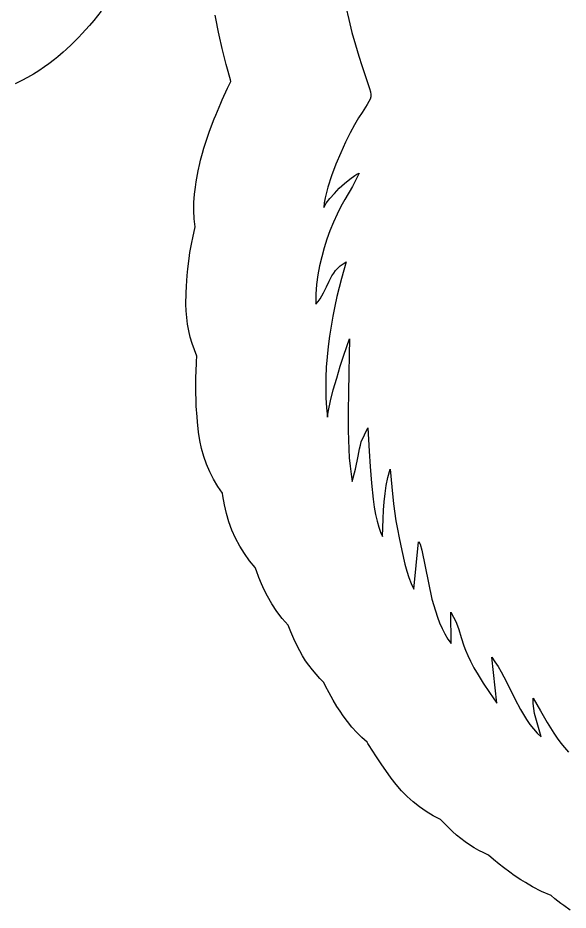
# Model space of a CAD drawing. Extents: x 0 to 210, y 0 to 160.
# Drawn here: x 105 to 144.4, y 6.5 to 70.4 of the extents above; entities that cross this region are included whole.
import ezdxf

# ---------------------------------------------------------------- set-up
doc = ezdxf.new("R2010")
doc.units = 0
doc.layers.add('Nível Padrão', color=18, linetype='CONTINUOUS')

msp = doc.modelspace()

# ---------------------------------------------------------------- linework, layer by layer
at = {"layer": 'Nível Padrão'}
for points in [[(110.972, 70.916), (110.441, 70.254), (110.133, 69.89), (109.584, 69.281), (109.363, 69.045), (108.988, 68.668), (108.833, 68.517), (108.45, 68.162), (108.251, 67.985), (107.86, 67.655), (107.611, 67.453), (107.211, 67.15), (106.902, 66.927), (106.492, 66.652), (106.113, 66.413), (105.691, 66.169), (105.285, 65.949), (104.798, 65.712)], [(128.475, 71.222), (128.68, 70.307), (128.909, 69.397), (129.159, 68.495), (129.401, 67.685), (129.615, 67.013), (129.957, 66.019), (130.176, 65.379), (130.236, 65.15), (130.262, 64.959), (130.252, 64.788), (130.205, 64.622), (130.121, 64.444), (129.998, 64.236), (129.629, 63.666), (129.382, 63.269), (129.092, 62.776), (128.788, 62.215), (128.452, 61.537), (128.104, 60.775), (127.764, 59.962), (127.452, 59.131), (127.189, 58.315), (127.082, 57.923), (126.995, 57.548), (126.929, 57.192), (126.889, 56.861), (127.073, 57.157), (127.332, 57.499), (127.649, 57.865), (128.004, 58.233), (128.377, 58.583), (128.751, 58.892), (129.105, 59.141), (129.27, 59.235), (129.422, 59.307), (129.194, 58.832), (128.943, 58.367), (128.4, 57.422), (128.121, 56.922), (127.846, 56.39), (127.58, 55.815), (127.331, 55.188), (127.118, 54.579), (126.921, 53.961), (126.744, 53.331), (126.593, 52.687), (126.472, 52.027), (126.384, 51.348), (126.336, 50.648), (126.33, 49.925), (126.492, 50.125), (126.635, 50.33), (126.874, 50.748), (127.076, 51.168), (127.269, 51.58), (127.48, 51.975), (127.601, 52.163), (127.737, 52.343), (127.891, 52.514), (128.068, 52.675), (128.269, 52.825), (128.5, 52.961), (128.154, 51.778), (127.828, 50.477), (127.678, 49.791), (127.539, 49.087), (127.413, 48.368), (127.301, 47.638), (127.206, 46.9), (127.13, 46.158), (127.074, 45.417), (127.041, 44.679), (127.032, 43.948), (127.05, 43.228), (127.095, 42.522), (127.171, 41.834), (127.19, 42.059), (127.231, 42.334), (127.373, 43.007), (127.575, 43.796), (127.816, 44.644), (128.075, 45.491), (128.329, 46.28), (128.738, 47.451), (128.721, 46.279), (128.689, 44.996), (128.654, 43.643), (128.631, 42.26), (128.634, 40.887), (128.676, 39.565), (128.716, 38.935), (128.771, 38.334), (128.843, 37.766), (128.933, 37.235), (129.161, 38.126), (129.363, 39.052), (129.461, 39.568), (129.516, 39.841), (129.576, 40.076), (130.039, 41.093), (130.134, 39.409), (130.203, 38.305), (130.298, 37.13), (130.427, 35.964), (130.507, 35.409), (130.599, 34.885), (130.703, 34.402), (130.822, 33.971), (130.955, 33.601), (131.105, 33.302), (131.149, 34.574), (131.177, 35.184), (131.219, 35.783), (131.28, 36.372), (131.368, 36.956), (131.488, 37.538), (131.649, 38.121), (131.759, 36.857), (131.891, 35.631), (132.061, 34.422), (132.164, 33.818), (132.282, 33.212), (132.474, 32.29), (132.702, 31.311), (132.835, 30.827), (132.984, 30.361), (133.151, 29.926), (133.338, 29.532), (133.665, 32.928), (133.757, 32.794), (133.783, 32.761), (133.911, 32.329), (134.636, 28.827), (134.886, 27.969), (135.027, 27.538), (135.183, 27.116), (135.355, 26.708), (135.548, 26.322), (135.763, 25.963), (136.003, 25.64), (135.977, 27.887), (136.176, 27.535), (136.334, 27.214), (136.459, 26.916), (136.561, 26.633), (136.732, 26.079), (136.919, 25.485), (137.042, 25.152), (137.196, 24.784), (137.39, 24.373), (137.634, 23.91), (137.937, 23.387), (138.307, 22.795), (138.755, 22.127), (139.288, 21.374), (138.911, 24.662), (139.146, 24.333), (139.368, 23.986), (139.58, 23.624), (139.784, 23.249), (140.178, 22.475), (140.567, 21.69), (140.971, 20.919), (141.184, 20.547), (141.408, 20.188), (141.644, 19.845), (141.896, 19.522), (142.165, 19.222), (142.453, 18.947), (142.25, 19.628), (142.058, 20.295), (141.98, 20.633), (141.921, 20.981), (141.886, 21.341), (141.88, 21.718), (142.392, 20.814), (142.877, 19.982), (143.358, 19.218), (143.604, 18.86), (143.858, 18.516), (144.122, 18.187), (144.399, 17.871)], [(144.518, 6.55), (144.074, 6.871), (143.856, 7.034), (143.43, 7.37), (143.154, 7.596), (142.483, 7.884), (141.836, 8.224), (141.319, 8.53), (141.002, 8.727), (140.527, 9.042), (140.209, 9.264), (139.762, 9.597), (139.452, 9.838), (139.031, 10.188), (138.692, 10.485), (138.34, 10.649), (137.995, 10.827), (137.658, 11.02), (137.33, 11.226), (137.011, 11.445), (136.701, 11.678), (136.4, 11.924), (136.11, 12.182), (135.737, 12.537), (135.245, 13.042), (134.727, 13.311), (134.229, 13.611), (133.752, 13.941), (133.296, 14.299), (132.864, 14.685), (132.457, 15.098), (132.076, 15.535), (131.722, 15.997), (131.155, 16.797), (131.045, 16.956), (130.571, 17.665), (130.448, 17.853), (130.047, 18.492), (129.992, 18.581), (129.612, 18.92), (129.252, 19.279), (128.912, 19.656), (128.592, 20.052), (128.283, 20.469), (128.054, 20.792), (127.839, 21.124), (127.565, 21.579), (127.269, 22.111), (127.027, 22.597), (126.904, 22.854), (126.614, 23.142), (126.338, 23.443), (126.076, 23.755), (125.828, 24.078), (125.595, 24.411), (125.376, 24.755), (125.173, 25.108), (124.985, 25.47), (124.747, 25.968), (124.526, 26.471), (124.338, 26.957), (123.916, 27.435), (123.528, 27.941), (123.175, 28.472), (122.86, 29.026), (122.632, 29.48), (122.427, 29.918), (122.245, 30.367), (122.072, 30.844), (121.99, 31.083), (121.582, 31.571), (121.21, 32.085), (120.875, 32.621), (120.578, 33.178), (120.319, 33.754), (120.101, 34.347), (119.923, 34.955), (119.787, 35.576), (119.677, 36.219), (119.648, 36.399), (119.313, 36.891), (119.011, 37.402), (118.743, 37.93), (118.509, 38.474), (118.311, 39.031), (118.149, 39.6), (118.024, 40.18), (117.936, 40.768), (117.854, 41.513), (117.821, 41.875), (117.772, 42.633), (117.757, 42.951), (117.738, 43.725), (117.735, 44.003), (117.745, 44.79), (117.751, 45.042), (117.787, 45.831), (117.812, 46.219), (117.63, 46.663), (117.473, 47.114), (117.339, 47.572), (117.229, 48.037), (117.143, 48.506), (117.082, 48.979), (117.045, 49.456), (117.033, 49.934), (117.039, 50.715), (117.057, 51.228), (117.109, 51.985), (117.156, 52.469), (117.25, 53.202), (117.317, 53.64), (117.448, 54.355), (117.515, 54.684), (117.698, 55.465), (117.627, 56.05), (117.594, 56.638), (117.599, 57.227), (117.641, 57.815), (117.701, 58.317), (117.756, 58.696), (117.85, 59.214), (117.902, 59.479), (118.025, 60.013), (118.081, 60.24), (118.219, 60.744), (118.321, 61.094), (118.6, 61.959), (118.723, 62.315), (119.054, 63.196), (119.158, 63.463), (119.52, 64.328), (119.619, 64.557), (120.008, 65.409), (120.24, 65.884), (120.21, 65.987), (119.946, 66.94), (119.904, 67.095), (119.662, 68.056), (119.617, 68.243), (119.401, 69.205), (119.357, 69.414), (119.168, 70.385), (119.124, 70.63)]]:
    msp.add_lwpolyline(points, dxfattribs=at)

doc.saveas('drawing.dxf')
